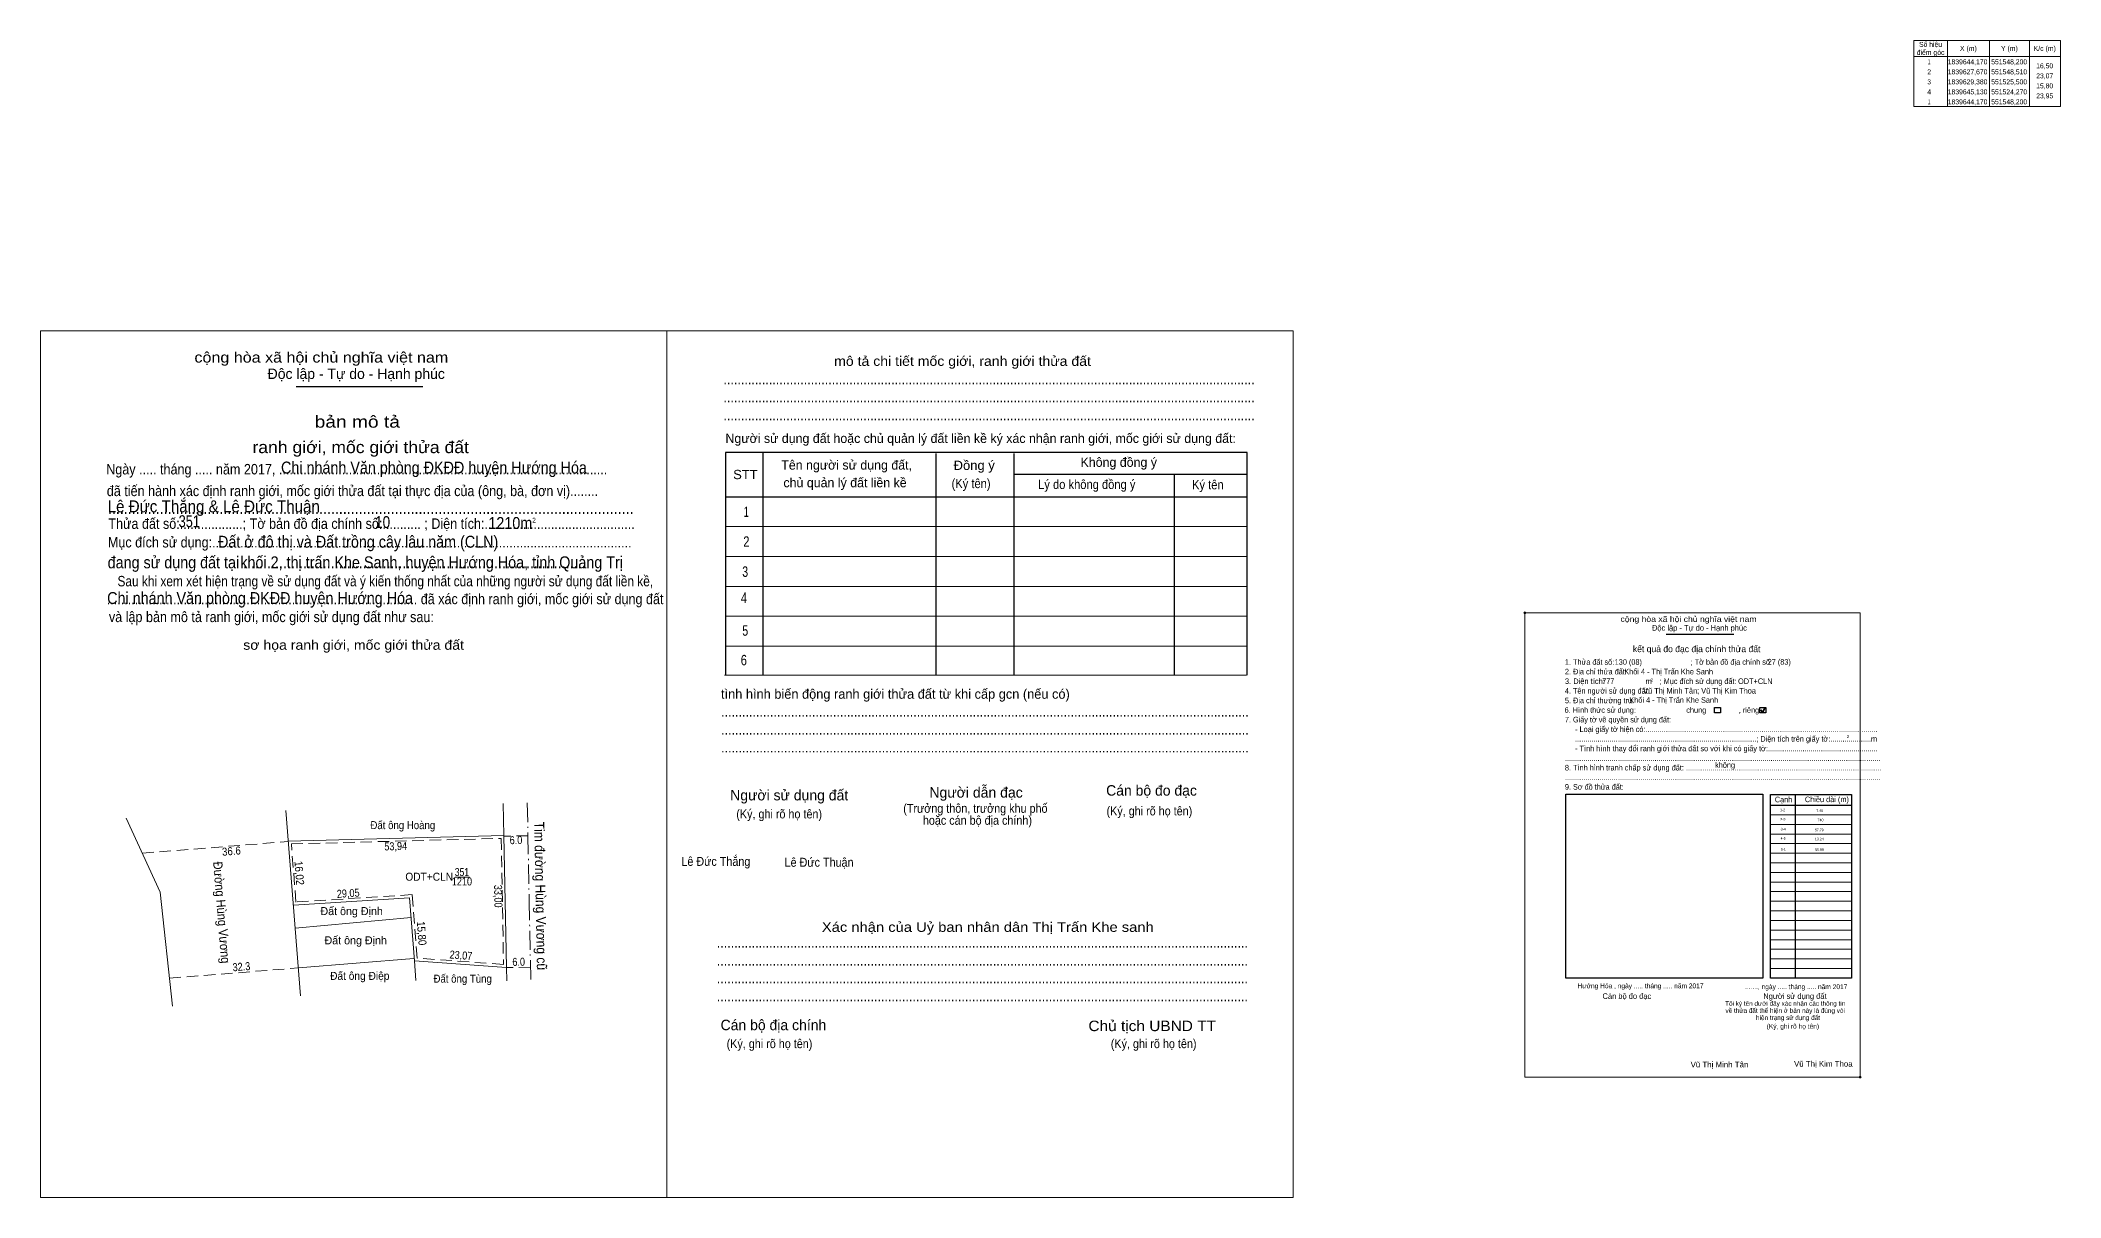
# Model space of a CAD drawing. Header units: metres. Extents: x 550190 to 552569, y 1839277 to 1839758.
# Drawn here: x 552064 to 552569, y 1839279 to 1839568 of the extents above; entities that cross this region are included whole.
import ezdxf
from ezdxf.enums import TextEntityAlignment as Align

# ---------------------------------------------------------------- set-up
doc = ezdxf.new("R2010")
doc.units = ezdxf.units.M
doc.header["$LTSCALE"] = 0.96
doc.header["$PDMODE"] = 32
doc.header["$PDSIZE"] = 0.48
for name, pattern in [('DOT_DASHED', [7.7, 5, -1.2, 0.3, -1.2]), ('DOTTED', [1.5, 0.3, -1.2]), ('MEDIUM_DASHED', [4.5, 3, -1.5])]:
    doc.linetypes.add(name, pattern=pattern)
for name, color, linetype, lineweight in [('1', 7, 'DOTTED', 13), ('10', 7, 'Continuous', 13), ('23', 7, 'Continuous', 13), ('63', 7, 'Continuous', 13), ('7', 7, 'Continuous', 13)]:
    doc.layers.add(name, color=color, linetype=linetype, lineweight=lineweight)
for name, color, linetype in [('25', 7, 'Continuous'), ('30', 7, 'Continuous'), ('6', 7, 'Continuous')]:
    doc.layers.add(name, color=color, linetype=linetype)

msp = doc.modelspace()

# ---------------------------------------------------------------- linework, layer by layer
at = {"layer": '1', "linetype": 'MEDIUM_DASHED'}
msp.add_lwpolyline([(552126.39, 1839367.26), (552178.84, 1839368.63), (552179.43, 1839337.13), (552157.81, 1839338.74), (552156.58, 1839354.58), (552127.55, 1839352.74)], close=True, dxfattribs=at)
at = {"layer": '10'}
msp.add_line((552128.15, 1839336.28), (552157.05, 1839338.61), dxfattribs=at)
at = {"layer": '23'}
for p, q in [((552179.37, 1839377.36), (552179.54, 1839369.36)), ((552125.01, 1839375.59), (552128.7, 1839329.33)), ((552179.54, 1839369.36), (552125.62, 1839367.95)), ((552179.54, 1839369.36), (552179.85, 1839352.86)), ((552126.89, 1839351.98), (552155.92, 1839353.82)), ((552157.15, 1839338.07), (552155.92, 1839353.82)), ((552157.15, 1839338.07), (552180.16, 1839336.36)), ((552157.53, 1839333.15), (552157.15, 1839338.07))]:
    msp.add_line(p, q, dxfattribs=at)
at = {"layer": '23', "linetype": 'DOT_DASHED'}
msp.add_line((552185.37, 1839377.49), (552185.54, 1839369.49), dxfattribs=at)
at = {"layer": '23', "linetype": 'MEDIUM_DASHED'}
for p, q in [((552185.54, 1839369.3), (552179.54, 1839369.19)), ((552186.16, 1839336.47), (552180.16, 1839336.36))]:
    msp.add_line(p, q, dxfattribs=at)
at = {"layer": '23'}
for points in [[(552085.09, 1839373.71), (552093.61, 1839355.17), (552096.67, 1839326.72)], [(552179.85, 1839352.86), (552180.16, 1839336.36), (552180.22, 1839333.02)]]:
    msp.add_lwpolyline(points, dxfattribs=at)
at = {"layer": '23', "linetype": 'DOT_DASHED'}
msp.add_lwpolyline([(552185.54, 1839369.47), (552185.85, 1839352.97), (552186.24, 1839332.44)], dxfattribs=at)
at = {"layer": '63'}
for p, q in [((552531.96, 1839564.02), (552568.66, 1839564.02)), ((552540.36, 1839568.02), (552540.36, 1839551.52)), ((552550.86, 1839568.02), (552550.86, 1839551.52)), ((552560.86, 1839568.02), (552560.86, 1839551.52)), ((552167.34, 1839358.95), (552170.89, 1839358.95)), ((552156.31, 1839348.84), (552127.36, 1839346.19))]:
    msp.add_line(p, q, dxfattribs=at)
at = {"layer": '63', "linetype": 'MEDIUM_DASHED'}
for p, q in [((552089.12, 1839364.94), (552125.63, 1839367.85)), ((552095.92, 1839333.71), (552128.15, 1839336.28))]:
    msp.add_line(p, q, dxfattribs=at)
at = {"layer": '63'}
msp.add_lwpolyline([(552531.96, 1839568.02), (552568.66, 1839568.02), (552568.66, 1839551.52), (552531.96, 1839551.52)], close=True, dxfattribs=at)
at = {"layer": '7', "lineweight": 25}
for p, q in [((552127.56, 1839481.56), (552159.22, 1839481.56)), ((552244.29, 1839465.05), (552244.29, 1839409.44)), ((552287.48, 1839464.82), (552287.48, 1839409.44)), ((552306.97, 1839464.82), (552306.97, 1839409.44)), ((552306.97, 1839459.67), (552365.36, 1839459.67)), ((552347.06, 1839459.67), (552347.06, 1839409.44)), ((552234.91, 1839454), (552365.36, 1839454)), ((552470.04, 1839419.69), (552487, 1839419.69)), ((552496.12, 1839376.93), (552516.4, 1839376.93)), ((552502.32, 1839379.61), (552502.32, 1839333.73))]:
    msp.add_line(p, q, dxfattribs=at)
at = {"layer": '7'}
for p, q in [((552234.91, 1839446.53), (552365.36, 1839446.53)), ((552234.91, 1839439.06), (552365.36, 1839439.06)), ((552234.91, 1839431.6), (552365.36, 1839431.6)), ((552234.91, 1839424.13), (552365.36, 1839424.13)), ((552234.91, 1839416.66), (552365.36, 1839416.66)), ((552234.68, 1839409.44), (552365.13, 1839409.44)), ((552496.12, 1839374.53), (552516.4, 1839374.53)), ((552496.12, 1839372.13), (552516.4, 1839372.13)), ((552496.12, 1839369.73), (552516.4, 1839369.73)), ((552496.12, 1839367.33), (552516.4, 1839367.33)), ((552496.12, 1839364.93), (552516.4, 1839364.93)), ((552496.12, 1839362.53), (552516.4, 1839362.53)), ((552496.12, 1839360.13), (552516.4, 1839360.13)), ((552496.12, 1839357.73), (552516.4, 1839357.73)), ((552496.12, 1839355.33), (552516.4, 1839355.33)), ((552496.12, 1839352.93), (552516.4, 1839352.93)), ((552496.12, 1839350.53), (552516.4, 1839350.53)), ((552496.12, 1839348.13), (552516.4, 1839348.13)), ((552496.12, 1839345.73), (552516.4, 1839345.73)), ((552496.12, 1839343.33), (552516.4, 1839343.33)), ((552496.12, 1839340.93), (552516.4, 1839340.93)), ((552496.12, 1839338.53), (552516.4, 1839338.53)), ((552496.12, 1839336.13), (552516.4, 1839336.13))]:
    msp.add_line(p, q, dxfattribs=at)
at = {"layer": '7', "lineweight": 35}
for p, q in [((552493.69, 1839400.73), (552494.17, 1839400.11)), ((552494.17, 1839400.11), (552494.75, 1839401.15))]:
    msp.add_line(p, q, dxfattribs=at)
at = {"layer": '7'}
for points in [[(552063.66, 1839495.44), (552220.22, 1839495.44), (552220.22, 1839278.89), (552063.66, 1839278.89)], [(552220.22, 1839495.43), (552376.78, 1839495.43), (552376.78, 1839278.89), (552220.22, 1839278.89)], [(552220.22, 1839495.43), (552376.78, 1839495.43), (552376.78, 1839278.89), (552220.22, 1839278.89)], [(552434.72, 1839425.01), (552518.58, 1839425.01), (552518.58, 1839309.01), (552434.72, 1839309.01)]]:
    msp.add_lwpolyline(points, close=True, dxfattribs=at)
at = {"layer": '7', "lineweight": 25}
msp.add_lwpolyline([(552365.36, 1839409.44), (552365.36, 1839465.05), (552234.91, 1839465.05), (552234.91, 1839409.44)], dxfattribs=at)
for points in [[(552482.17, 1839401.35), (552483.62, 1839401.35), (552483.62, 1839400), (552482.17, 1839400)], [(552493.51, 1839401.35), (552494.95, 1839401.35), (552494.95, 1839400), (552493.51, 1839400)], [(552445, 1839379.69), (552494.2, 1839379.69), (552494.2, 1839333.73), (552445, 1839333.73)], [(552496.12, 1839379.61), (552516.4, 1839379.61), (552516.4, 1839333.73), (552496.12, 1839333.73)]]:
    msp.add_lwpolyline(points, close=True, dxfattribs=at)
at = {"layer": '7'}
for p in [(552434.72, 1839425.01), (552518.58, 1839309.01)]:
    msp.add_point(p, dxfattribs=at)

# ---------------------------------------------------------------- texts
at = {"layer": '1'}
for s, height, width, p in [('Hướng Hóa , ngày ..... tháng ..... năm 2017', 1.2, 0.9, (552447.89, 1839331.19)), ('Vũ Thị Minh Tân', 1.4, 1.05, (552476.18, 1839311.43)), ('Vũ Thị Kim Thoa', 1.4, 1.05, (552502.03, 1839311.62))]:
    msp.add_text(s, height=height, dxfattribs=dict(at, width=width)).set_placement(p)
at = {"layer": '23'}
for s, height, rotation, width, p in [('Tim đường Hùng Vương cũ', 2.5, 271.076, 0.9, (552187.439, 1839354.2485)), ('6.0', 2, 1.05, 0.85, (552182.5617, 1839367.2095)), ('6.0', 2, 1.05, 0.85, (552183.2317, 1839336.7995))]:
    msp.add_text(s, height=height, rotation=rotation, dxfattribs=dict(at, width=width)).set_placement(p, align=Align.CENTER)
at = {"layer": '25', "width": 0.9}
for s, p in [('Chi nhánh Văn phòng ĐKĐĐ huyện Hướng Hóa', (552123.81, 1839459.81)), ('Đất ở đô thị và Đất trồng cây lâu năm (CLN)', (552108.06, 1839441.27)), ('Chi nhánh Văn phòng ĐKĐĐ huyện Hướng Hóa', (552080.35, 1839427.2))]:
    msp.add_text(s, height=2.977, dxfattribs=at).set_placement(p)
at = {"layer": '30'}
for s, width, p in [('1-2', 0.85, (552499.78, 1839375.43)), ('2-3', 0.85, (552499.87, 1839373.11)), ('7.40', 0.85, (552509.28, 1839375.23)), ('740', 0.85, (552509.38, 1839372.91)), ('4-5', 0.85, (552499.93, 1839368.33)), ('3-4', 0.85, (552499.92, 1839370.63)), ('57.79', 0.85, (552509.42, 1839370.43)), ('13.24', 0.85, (552509.43, 1839368.15)), ('5-1', 0.8, (552499.98, 1839365.59)), ('55.99', 0.85, (552509.48, 1839365.51))]:
    msp.add_text(s, height=0.64, dxfattribs=dict(at, width=width)).set_placement(p, align=Align.RIGHT)
at = {"layer": '6', "width": 0.95}
for s, height, p in [('Lê Đức Thắng & Lê Đức Thuận', 2.98, (552080.47, 1839450.11)), ('ODT+CLN', 1.4, (552488.03, 1839407.21)), ('Vũ Thị Minh Tân; Vũ Thị Kim Thoa', 1.4, (552464.33, 1839404.83))]:
    msp.add_text(s, height=height, dxfattribs=at).set_placement(p)
at = {"layer": '63'}
for s, height, width, p in [('điểm góc', 1.25, 0.9, (552536.16, 1839564.4)), ('Số hiệu', 1.25, 0.85, (552536.16, 1839566.4)), ('X (m)', 1.25, 0.95, (552545.61, 1839565.4)), ('Y (m)', 1.25, 0.95, (552555.865, 1839565.4)), ('K/c (m)', 1.25, 0.95, (552564.705, 1839565.4)), ('2', 1.25, 0.8, (552535.81, 1839559.55)), ('1', 1.25, 0.65, (552535.805, 1839562.05)), ('1839644,170', 1.25, 0.85, (552545.41, 1839562.05)), ('1839627,670', 1.25, 0.85, (552545.41, 1839559.55)), ('551548,200', 1.25, 0.85, (552555.81, 1839562.05)), ('551548,510', 1.25, 0.85, (552555.81, 1839559.55)), ('4', 1.25, 0.8, (552535.815, 1839554.55)), ('3', 1.25, 0.75, (552535.81, 1839557.05)), ('1839629,380', 1.25, 0.85, (552545.41, 1839557.05)), ('1839645,130', 1.25, 0.85, (552545.41, 1839554.55)), ('551525,500', 1.25, 0.85, (552555.81, 1839557.05)), ('551524,270', 1.25, 0.85, (552555.81, 1839554.55)), ('1', 1.25, 0.65, (552535.805, 1839552.05)), ('1839644,170', 1.25, 0.85, (552545.41, 1839552.05)), ('551548,200', 1.25, 0.85, (552555.81, 1839552.05)), ('Đất ông Hoàng', 2, 0.9, (552154.255, 1839370.95)), ('ODT+CLN', 2, 0.95, (552160.85, 1839358.06)), ('1210', 2, 0.85, (552169.03, 1839356.89)), ('351', 2, 0.8, (552169.025, 1839359.23)), ('Đất ông Điệp', 2, 0.95, (552143.495, 1839333.29)), ('Đất ông Tùng', 2, 0.9, (552169.215, 1839332.59))]:
    msp.add_text(s, height=height, dxfattribs=dict(at, width=width)).set_placement(p, align=Align.CENTER)
at = {"layer": '63', "width": 0.85}
for s, p in [('23,07', (552566.81, 1839558.55)), ('16,50', (552566.81, 1839561.05)), ('23,95', (552566.81, 1839553.55)), ('15,80', (552566.81, 1839556.05))]:
    msp.add_text(s, height=1.25, dxfattribs=at).set_placement(p, align=Align.RIGHT)
at = {"layer": '63'}
for s, height, rotation, width, p in [('36.6', 2, 4.557, 0.9, (552111.4755, 1839364.4646)), ('53,94', 2, 1.498, 0.85, (552152.4989, 1839365.6966)), ('Đường Hùng Vương ', 2.3, 274.561, 0.9, (552107.8749, 1839349.6614)), ('16,02', 2, 274.547, 0.9, (552127.3962, 1839359.8893)), ('33,00', 2, 271.076, 0.85, (552177.1149, 1839354.1788)), ('29,05', 2, 3.632, 0.85, (552140.6567, 1839353.9358)), ('15,80', 2, 274.465, 0.9, (552157.9825, 1839344.8629)), ('32.3', 2, 4.559, 0.85, (552113.9855, 1839335.5907)), ('23,07', 2, 355.75, 0.85, (552168.7159, 1839338.4418))]:
    msp.add_text(s, height=height, rotation=rotation, dxfattribs=dict(at, width=width)).set_placement(p, align=Align.CENTER)
for p in [(552141.46, 1839349.47), (552142.48, 1839342.17)]:
    msp.add_text('Đất ông Định', height=2, dxfattribs=at).set_placement(p, align=Align.CENTER)
at = {"layer": '7'}
for s, height, width, p in [('cộng hòa xã hội chủ nghĩa việt nam', 2.613, 1.15, (552102.17, 1839487.53)), ('........................................................................................................................................................', 2.613, 0.9, (552234.39, 1839482.08)), ('........................................................................................................................................................', 2.613, 0.9, (552234.39, 1839477.6)), ('........................................................................................................................................................', 2.613, 0.9, (552234.39, 1839473.12)), ('Đồng ý', 2.315, 1.05, (552291.94, 1839460.7)), ('Ngày ..... tháng ..... năm 2017, ..............................................................................................', 2.612, 0.9, (552080.11, 1839459.58)), ('STT', 2.315, 1.05, (552236.83, 1839458.4)), ('(Ký tên)', 2.315, 0.9, (552291.43, 1839456.16)), ('Lý do không đồng ý', 2.315, 0.9, (552313.07, 1839455.94)), ('Ký tên', 2.315, 0.9, (552351.54, 1839455.86)), (' đã tiến hành xác định ranh giới, mốc giới thửa đất tại thực địa của (ông, bà, đơn vị)........', 2.613, 0.9, (552079.39, 1839454.16)), ('Thửa đất số:..................; Tờ bản đồ địa chính số:........... ; Diện tích:...........................................', 2.613, 0.9, (552080.65, 1839445.98)), ('....................................................................................................................................', 2.977, 0.9, (552080.53, 1839449.7)), ('351', 2.98, 0.8, (552098.22, 1839446.39)), ('10', 2.98, 0.85, (552147.32, 1839446.18)), ('1210m', 2.98, 0.9, (552175.64, 1839445.95)), ('2', 1.191, 0.8, (552186.62, 1839447.55)), ('Mục đích sử dụng:........................................................................................................................', 2.613, 0.9, (552080.53, 1839441.33)), ('đang sử dụng đất tại ......................................................................................', 2.977, 0.9, (552080.47, 1839436.12)), ('khối 2, thị trấn Khe Sanh, huyện Hướng Hóa, tỉnh Quảng Trị', 2.98, 0.9, (552113.63, 1839436.13)), ('Sau khi xem xét hiện trạng về sử dụng đất và ý kiến thống nhất của những người sử dụng đất liền kề,', 2.613, 0.85, (552082.93, 1839431.61)), ('......................................................................................... đã xác định ranh giới, mốc giới sử dụng đất', 2.608, 0.9, (552080.26, 1839427.16)), (' và lập bản mô tả ranh giới, mốc giới sử dụng đất như sau:', 2.613, 0.9, (552079.91, 1839422.68)), ('cộng hòa xã hội chủ nghĩa việt nam', 1.4, 1.15, (552458.65, 1839422.73)), ('1. Thửa đất số:', 1.4, 0.85, (552444.75, 1839412.01)), ('130 (08)', 1.4, 0.9, (552457.19, 1839412.01)), ('; Tờ bản đồ địa chính số:', 1.4, 0.9, (552476.17, 1839412.01)), ('27 (83)', 1.4, 0.9, (552495.43, 1839412.03)), ('3. Diện tích:', 1.4, 0.8, (552444.75, 1839407.21)), ('2. Địa chỉ thửa đất:', 1.4, 0.9, (552444.75, 1839409.61)), ('777', 1.4, 0.85, (552454.07, 1839407.23)), ('Khối 4 - Thị Trấn Khe Sanh', 1.4, 0.9, (552459.59, 1839409.61)), ('m', 1.4, 0.8, (552464.93, 1839407.21)), ('2', 0.7999, 0.8, (552466.19, 1839407.77)), ('; Mục đích sử dụng đất:', 1.4, 0.9, (552468.41, 1839407.21)), ('4. Tên người sử dụng đất:', 1.4, 0.85, (552444.75, 1839404.81)), ('5. Địa chỉ thường trú:', 1.4, 0.9, (552444.75, 1839402.41)), ('Khối 4 - Thị Trấn Khe Sanh', 1.4, 0.9, (552460.86, 1839402.51)), ('.......................................................................................................................................................', 2.613, 0.9, (552233.8, 1839399.06)), ('6. Hình thức sử dụng:', 1.4, 0.9, (552444.67, 1839400.01)), ('7. Giấy tờ về quyền sử dụng đất:', 1.4, 0.85, (552444.75, 1839397.61)), ('chung                , riêng', 1.4, 0.9, (552475.09, 1839400.01)), ('.......................................................................................................................................................', 2.613, 0.9, (552233.8, 1839394.58)), ('     - Loại giấy tờ hiện có:..................................................................................................................', 1.4, 0.9, (552444.75, 1839395.21)), ('     - Tình hình thay đổi ranh giới thửa đất so với khi có giấy tờ:......................................................', 1.4, 0.9, (552444.75, 1839390.41)), ('     .........................................................................................; Diện tích trên giấy tờ:....................m', 1.4, 0.9, (552444.75, 1839392.81)), ('2', 0.7999, 0.8, (552515.23, 1839393.69)), ('.......................................................................................................................................................', 2.613, 0.9, (552233.8, 1839390.1)), ('8. Tình hình tranh chấp sử dụng đất: ................................................................................................', 1.4, 0.9, (552444.75, 1839385.61)), ('...........................................................................................................................................................', 1.4, 0.9, (552444.75, 1839388.01)), ('không', 1.4, 0.9, (552482.29, 1839386.27)), ('9. Sơ đồ thửa đất:', 1.4, 0.85, (552444.75, 1839380.81)), ('...........................................................................................................................................................', 1.4, 0.9, (552444.75, 1839383.21)), ('(Ký, ghi rõ họ tên)', 2.24, 0.9, (552330.17, 1839374.38)), ('Cạnh', 1.4, 0.85, (552497.23, 1839377.65)), ('Chiều dài (m)', 1.4, 0.9, (552504.75, 1839377.69)), ('(Ký, ghi rõ họ tên)', 2.24, 0.9, (552237.62, 1839373.63)), ('Lê Đức Thắng', 2.24, 0.9, (552223.89, 1839361.78)), ('Lê Đức Thuận', 2.24, 0.9, (552249.69, 1839361.55)), ('........................................................................................................................................................', 2.613, 0.9, (552232.72, 1839341.35)), ('........................................................................................................................................................', 2.613, 0.9, (552232.72, 1839336.87)), ('........................................................................................................................................................', 2.613, 0.9, (552232.72, 1839332.41)), ('......., ngày ..... tháng ..... năm 2017', 1.2, 0.9, (552489.79, 1839330.97)), ('........................................................................................................................................................', 2.613, 0.9, (552232.72, 1839327.93)), ('Chủ tịch UBND TT', 2.619, 1.1, (552325.64, 1839320.48)), ('(Ký, ghi rõ họ tên)', 1.2, 0.9, (552495.19, 1839321.09)), ('(Ký, ghi rõ họ tên)', 2.24, 0.9, (552235.2, 1839316.23)), ('(Ký, ghi rõ họ tên)', 2.24, 0.9, (552331.23, 1839316.23))]:
    msp.add_text(s, height=height, dxfattribs=dict(at, width=width)).set_placement(p)
for s, height, width, p in [('mô tả chi tiết mốc giới, ranh giới thửa đất', 2.389, 1.1, (552294.175, 1839486.7)), ('bản mô tả', 2.987, 1.2, (552142.875, 1839471.26)), ('ranh giới, mốc giới thửa đất', 2.987, 1.1, (552143.72, 1839464.9)), ('1', 2.613, 0.65, (552240.12, 1839448.95)), ('2', 2.613, 0.8, (552240.14, 1839441.49)), ('3', 2.613, 0.75, (552239.835, 1839433.98)), ('4', 2.613, 0.8, (552239.545, 1839427.47)), ('sơ họa ranh giới, mốc giới thửa đất', 2.389, 1.1, (552141.955, 1839415.77)), ('5', 2.613, 0.75, (552239.855, 1839419.27)), ('6', 2.613, 0.8, (552239.505, 1839411.88)), ('(Trưởng thôn, trưởng khu phố', 2.24, 0.9, (552297.385, 1839375.03)), ('hoặc cán bộ địa chính)', 2.24, 0.9, (552297.895, 1839372.04)), ('Xác nhận của Uỷ ban nhân dân Thị Trấn Khe sanh', 2.396, 1.15, (552300.485, 1839345.28)), ('Tôi ký tên dưới đây xác nhận các thông tin', 1.157, 0.9, (552499.81, 1839326.81)), ('về thửa đất thể hiện ở bản này là đúng vói', 1.157, 0.9, (552499.81, 1839325.05)), ('hiện trạng sử dụng đất', 1.157, 0.9, (552500.525, 1839323.27))]:
    msp.add_text(s, height=height, dxfattribs=dict(at, width=width)).set_placement(p, align=Align.CENTER)
for s, height, p in [('Độc lập - Tự do - Hạnh phúc', 2.613, (552120.47, 1839483.43)), ('Người sử dụng đất hoặc chủ quản lý đất liền kề ký xác nhận ranh giới, mốc giới sử dụng đất:', 2.315, (552234.91, 1839467.44)), ('Tên người sử dụng đất,', 2.315, (552248.86, 1839460.78)), ('Không đồng ý', 2.315, (552323.67, 1839461.47)), ('chủ quản lý đất liền kề', 2.315, (552249.4, 1839456.37)), ('Độc lập - Tự do - Hạnh phúc', 1.4, (552466.51, 1839420.53)), ('tình hình biến động ranh giới thửa đất từ khi cấp gcn (nếu có)', 2.389, (552233.8, 1839403.53)), ('Người dẫn đạc', 2.619, (552285.89, 1839378.82)), ('Cán bộ đo đạc', 2.608, (552330.07, 1839379.32)), ('Người sử dụng đất', 2.613, (552236.09, 1839378.13)), ('Cán bộ đo đạc', 1.4, (552454.15, 1839328.53)), ('Người sử dụng đất', 1.4, (552494.35, 1839328.53)), ('Cán bộ địa chính', 2.613, (552233.69, 1839320.71))]:
    msp.add_text(s, height=height, dxfattribs=at).set_placement(p)
for s, height, p in [('kết quả đo đạc địa chính thửa đất', 1.6, (552477.685, 1839415.17)), ('.', 0.4001, (552518.5837, 1839308.81))]:
    msp.add_text(s, height=height, dxfattribs=at).set_placement(p, align=Align.CENTER)

doc.saveas('drawing.dxf')
